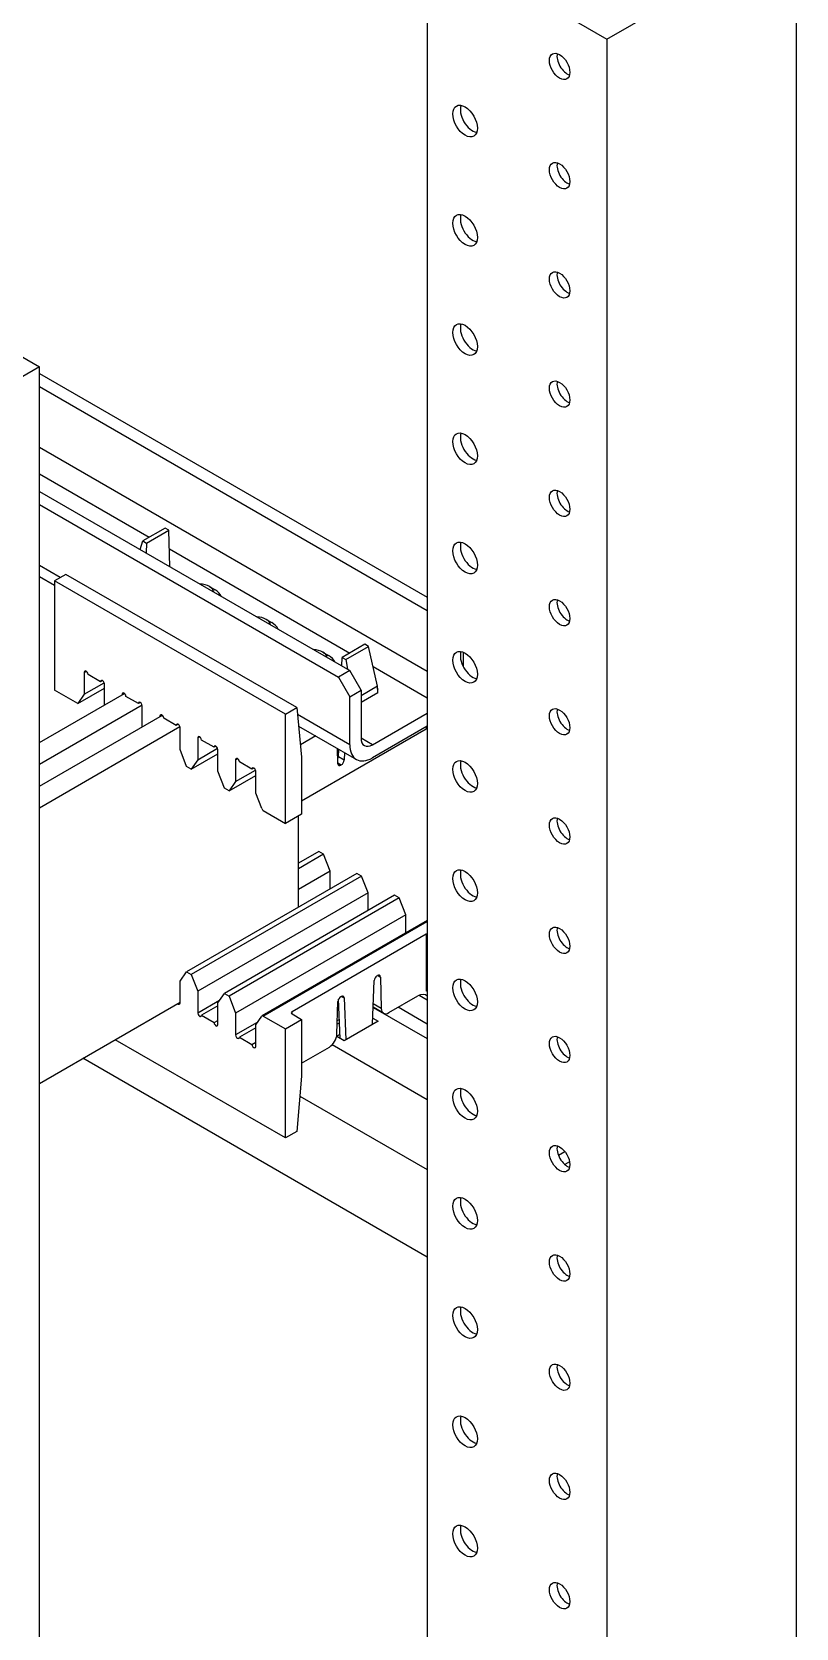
# Model space of a CAD drawing. Header units: millimetres. Extents: x -116965 to 323937, y 291661 to 566926.
# Drawn here: x -25539 to -25457.4, y 303435.4 to 303605.8 of the extents above; entities that cross this region are included whole.
import ezdxf

# ---------------------------------------------------------------- set-up
doc = ezdxf.new("R2010")
doc.units = ezdxf.units.MM
doc.layers.add('ALPHA', color=255, linetype='Continuous')

msp = doc.modelspace()

# ---------------------------------------------------------------- linework, layer by layer
at = {"layer": 'ALPHA'}
for p, q in [((-25477.609044, 303605.055897), (-25457.405994, 303616.720134)), ((-25457.405994, 303616.720134), (-25457.405994, 303150.150659)), ((-25496.801943, 303616.136922), (-25477.609044, 303605.055897)), ((-25496.801943, 303616.136922), (-25496.801943, 303149.567447)), ((-25477.609044, 303605.055897), (-25477.609044, 303138.486422)), ((-25557.411095, 303581.144212), (-25538.218197, 303570.063187)), ((-25538.218197, 303570.063187), (-25558.421248, 303558.39895)), ((-25538.218197, 303421.227524), (-25538.218197, 303570.063187)), ((-25538.218197, 303569.363332), (-25496.801943, 303545.451647)), ((-25538.218197, 303567.963624), (-25496.801943, 303544.051938)), ((-25496.801943, 303537.519966), (-25538.218197, 303561.431651)), ((-25538.218197, 303558.632234), (-25526.500428, 303551.866977)), ((-25538.218197, 303556.765957), (-25505.085194, 303537.636608)), ((-25538.218197, 303555.366248), (-25506.297377, 303536.936754)), ((-25527.450906, 303550.549458), (-25527.190251, 303551.468707)), ((-25524.806903, 303552.844734), (-25527.190251, 303551.468707)), ((-25527.190251, 303551.468707), (-25526.78619, 303551.235422)), ((-25526.78619, 303551.235422), (-25524.402842, 303552.611449)), ((-25524.402842, 303552.611449), (-25524.806903, 303552.844734)), ((-25524.282221, 303548.720017), (-25524.402842, 303552.611449)), ((-25526.78619, 303551.235422), (-25526.835491, 303550.194148)), ((-25524.341123, 303550.620302), (-25505.085194, 303539.502886)), ((-25535.995862, 303547.551209), (-25538.218197, 303548.834276)), ((-25538.218197, 303547.674719), (-25536.601953, 303546.74158)), ((-25535.38977, 303547.901137), (-25536.601953, 303547.201282)), ((-25536.601953, 303547.201282), (-25536.601953, 303535.537045)), ((-25511.954231, 303532.970913), (-25536.601953, 303547.201282)), ((-25510.742048, 303533.670768), (-25535.38977, 303547.901137)), ((-25520.075857, 303546.594742), (-25519.469766, 303546.244815)), ((-25514.014942, 303543.095471), (-25513.408851, 303542.745544)), ((-25507.954027, 303539.5962), (-25507.347935, 303539.246273)), ((-25503.46895, 303540.436025), (-25505.893316, 303539.036317)), ((-25505.489255, 303538.803032), (-25503.064889, 303540.20274)), ((-25503.064889, 303540.20274), (-25503.46895, 303540.436025)), ((-25502.110953, 303535.947829), (-25503.064889, 303540.20274)), ((-25492.963363, 303539.601476), (-25492.963363, 303538.067412)), ((-25505.926987, 303538.122618), (-25505.893316, 303539.036317)), ((-25505.893316, 303539.036317), (-25505.489255, 303538.803032)), ((-25505.489255, 303538.803032), (-25505.336312, 303537.781591)), ((-25502.584264, 303538.058974), (-25496.801943, 303534.720549)), ((-25533.430074, 303537.438316), (-25533.228044, 303537.554958)), ((-25533.430074, 303537.438316), (-25533.430074, 303535.105469)), ((-25533.430074, 303535.105469), (-25531.313151, 303536.327675)), ((-25531.692612, 303536.435192), (-25533.026013, 303537.205031)), ((-25531.490581, 303536.551834), (-25531.692612, 303536.435192)), ((-25531.288551, 303533.939045), (-25531.288551, 303536.201907)), ((-25505.085194, 303537.636608), (-25506.297377, 303536.936754)), ((-25506.297377, 303536.936754), (-25505.085194, 303534.837191)), ((-25503.873011, 303535.537045), (-25505.085194, 303537.636608)), ((-25538.218197, 303529.938212), (-25529.134014, 303535.182967)), ((-25534.129928, 303534.109821), (-25536.601953, 303535.537045)), ((-25534.129928, 303534.109821), (-25531.288551, 303535.750291)), ((-25533.430074, 303535.105469), (-25534.129928, 303534.109821)), ((-25529.389464, 303535.105469), (-25529.187433, 303535.222111)), ((-25529.389464, 303535.105469), (-25529.389464, 303535.035483)), ((-25527.652001, 303534.102344), (-25528.985403, 303534.872184)), ((-25505.085194, 303534.837191), (-25503.873011, 303535.537045)), ((-25505.085194, 303529.704927), (-25505.085194, 303534.837191)), ((-25502.110953, 303535.947829), (-25503.873011, 303534.930505)), ((-25503.873011, 303535.537045), (-25503.873011, 303530.404781)), ((-25502.084601, 303535.263189), (-25503.873011, 303534.230651)), ((-25502.084601, 303535.263189), (-25502.110953, 303535.947829)), ((-25502.100652, 303535.680197), (-25502.054736, 303535.653688)), ((-25502.054736, 303535.653688), (-25502.098656, 303535.628331)), ((-25527.255131, 303533.934894), (-25538.218197, 303527.605364)), ((-25538.218197, 303525.272517), (-25525.093404, 303532.85012)), ((-25527.449971, 303534.218987), (-25527.652001, 303534.102344)), ((-25527.24794, 303531.606198), (-25527.24794, 303533.86906)), ((-25525.348854, 303532.772621), (-25525.146823, 303532.889264)), ((-25525.348854, 303532.772621), (-25525.348854, 303532.702636)), ((-25511.954231, 303532.970913), (-25510.742048, 303533.670768)), ((-25511.954231, 303521.306676), (-25511.954231, 303532.970913)), ((-25510.742048, 303533.670768), (-25510.232426, 303528.366164)), ((-25505.085194, 303529.704927), (-25510.670863, 303532.929815)), ((-25502.660828, 303529.704927), (-25496.801943, 303533.087556)), ((-25523.214521, 303531.602046), (-25538.218197, 303522.93967)), ((-25523.611391, 303531.769497), (-25524.944793, 303532.539337)), ((-25523.409361, 303531.886139), (-25523.611391, 303531.769497)), ((-25523.20733, 303529.203365), (-25523.20733, 303531.536212)), ((-25510.552921, 303531.702164), (-25504.375113, 303528.135406)), ((-25510.232931, 303523.700178), (-25496.906999, 303531.393909)), ((-25496.801943, 303531.687847), (-25502.660828, 303528.305219)), ((-25496.906999, 303531.627193), (-25496.906999, 303531.393909)), ((-25521.308244, 303530.439774), (-25521.106213, 303530.556416)), ((-25521.308244, 303530.439774), (-25521.308244, 303528.106927)), ((-25521.308244, 303528.106927), (-25519.191321, 303529.329132)), ((-25519.570781, 303529.43665), (-25520.904182, 303530.206489)), ((-25519.368751, 303529.553292), (-25519.570781, 303529.43665)), ((-25510.353154, 303529.69617), (-25510.360615, 303529.700478)), ((-25508.715796, 303530.6415), (-25510.353154, 303529.69617)), ((-25502.660828, 303529.704927), (-25503.873011, 303530.404781)), ((-25522.507476, 303527.399595), (-25523.20733, 303529.203365)), ((-25522.008098, 303527.111279), (-25519.16672, 303528.751749)), ((-25521.308244, 303528.106927), (-25522.008098, 303527.111279)), ((-25519.16672, 303526.870517), (-25519.16672, 303529.203365)), ((-25517.267633, 303528.106927), (-25517.065603, 303528.223569)), ((-25517.267633, 303528.106927), (-25517.267633, 303525.774079)), ((-25515.530171, 303527.103802), (-25516.863572, 303527.873642)), ((-25510.232426, 303528.366164), (-25510.232931, 303528.365873)), ((-25510.232931, 303528.365873), (-25510.232931, 303522.300469)), ((-25506.339915, 303527.685235), (-25506.389569, 303529.298452)), ((-25506.372032, 303528.728686), (-25506.271025, 303528.787002)), ((-25506.342303, 303527.762829), (-25505.981441, 303527.554485)), ((-25506.037054, 303527.522377), (-25506.340291, 303527.697451)), ((-25506.284773, 303528.413938), (-25506.255039, 303529.220781)), ((-25505.678682, 303528.064011), (-25506.284773, 303528.413938)), ((-25505.648948, 303528.870854), (-25505.678682, 303528.064011)), ((-25522.008098, 303527.111279), (-25522.507476, 303527.399595)), ((-25518.466866, 303525.066748), (-25519.16672, 303526.870517)), ((-25517.967488, 303524.778432), (-25515.12611, 303526.418902)), ((-25517.267633, 303525.774079), (-25515.150711, 303526.996285)), ((-25515.32814, 303527.220445), (-25515.530171, 303527.103802)), ((-25515.12611, 303524.53767), (-25515.12611, 303526.870517)), ((-25505.981441, 303527.554485), (-25506.037054, 303527.522377)), ((-25517.967488, 303524.778432), (-25518.466866, 303525.066748)), ((-25517.267633, 303525.774079), (-25517.967488, 303524.778432)), ((-25514.484577, 303522.884215), (-25515.12611, 303524.53767)), ((-25514.309613, 303522.666557), (-25511.954231, 303521.306676)), ((-25510.232931, 303522.300469), (-25511.954231, 303521.306676)), ((-25510.540017, 303512.380246), (-25510.540017, 303522.123173)), ((-25508.36534, 303518.301491), (-25510.540017, 303517.04594)), ((-25507.865962, 303518.013174), (-25510.540017, 303516.469308)), ((-25507.865962, 303518.013174), (-25508.36534, 303518.301491)), ((-25507.166108, 303516.209405), (-25507.865962, 303518.013174)), ((-25504.32473, 303515.968643), (-25522.507476, 303505.47083)), ((-25503.825352, 303515.680327), (-25522.008098, 303505.182514)), ((-25507.166108, 303516.209405), (-25510.540017, 303514.261477)), ((-25507.166108, 303514.328173), (-25507.166108, 303516.209405)), ((-25503.825352, 303515.680327), (-25504.32473, 303515.968643)), ((-25503.125498, 303513.876558), (-25503.825352, 303515.680327)), ((-25503.125498, 303513.876558), (-25521.308244, 303503.378744)), ((-25500.28412, 303513.635796), (-25518.466866, 303503.137983)), ((-25499.784742, 303513.34748), (-25517.967488, 303502.849666)), ((-25503.125498, 303511.995326), (-25503.125498, 303513.876558)), ((-25499.784742, 303513.34748), (-25500.28412, 303513.635796)), ((-25499.084888, 303511.54371), (-25499.784742, 303513.34748)), ((-25499.084888, 303511.54371), (-25517.267633, 303501.045897)), ((-25496.801943, 303510.94248), (-25514.452471, 303500.751943)), ((-25514.309613, 303500.737792), (-25496.801943, 303510.84585)), ((-25499.084888, 303509.624421), (-25499.084888, 303511.54371)), ((-25496.906999, 303509.465143), (-25511.243084, 303501.188201)), ((-25496.906999, 303509.465143), (-25496.906999, 303503.39974)), ((-25523.20733, 303504.475183), (-25522.507476, 303505.47083)), ((-25522.507476, 303505.47083), (-25522.008098, 303505.182514)), ((-25523.20733, 303502.142335), (-25523.20733, 303504.475183)), ((-25522.008098, 303505.182514), (-25521.308244, 303503.378744)), ((-25502.64326, 303499.854623), (-25502.471401, 303504.518099)), ((-25502.168641, 303505.027624), (-25502.113029, 303505.059732)), ((-25502.102452, 303505.065625), (-25501.810167, 303504.896874)), ((-25501.810167, 303504.896874), (-25501.706515, 303501.529311)), ((-25538.218197, 303493.545793), (-25523.20733, 303502.212321)), ((-25521.308244, 303503.378744), (-25521.308244, 303501.045897)), ((-25519.001133, 303502.377908), (-25521.308244, 303501.045897)), ((-25519.16672, 303502.142335), (-25518.466866, 303503.137983)), ((-25519.16672, 303499.809488), (-25519.16672, 303502.142335)), ((-25518.466866, 303503.137983), (-25517.967488, 303502.849666)), ((-25517.967488, 303502.849666), (-25517.267633, 303501.045897)), ((-25506.443567, 303498.794372), (-25506.339915, 303502.281623)), ((-25506.104529, 303498.333432), (-25506.266458, 303502.54047)), ((-25506.037054, 303502.794195), (-25505.981441, 303502.826303)), ((-25505.968278, 303502.833573), (-25505.678682, 303502.666374)), ((-25505.678682, 303502.666374), (-25505.506823, 303498.201345)), ((-25500.898885, 303501.095023), (-25497.796928, 303502.885939)), ((-25497.67022, 303502.951426), (-25496.801943, 303502.450126)), ((-25519.16672, 303501.815737), (-25520.904182, 303500.812612)), ((-25520.904182, 303500.812612), (-25519.570781, 303500.042773)), ((-25517.267633, 303501.045897), (-25517.267633, 303498.71305)), ((-25515.12611, 303499.809488), (-25514.484577, 303500.722165)), ((-25514.309613, 303500.737792), (-25511.954231, 303499.377911)), ((-25511.954231, 303499.377911), (-25510.232931, 303500.371704)), ((-25511.243084, 303500.954916), (-25511.243084, 303501.188201)), ((-25511.243084, 303500.954916), (-25510.232931, 303500.371704)), ((-25510.232931, 303500.371704), (-25510.232931, 303494.306301)), ((-25506.183186, 303500.376978), (-25506.400252, 303500.251655)), ((-25502.618738, 303500.520034), (-25502.054736, 303500.194408)), ((-25502.576648, 303501.662158), (-25496.801943, 303498.32813)), ((-25501.470314, 303501.038419), (-25502.576107, 303501.676849)), ((-25501.706515, 303501.529311), (-25502.563314, 303502.023984)), ((-25496.801943, 303499.874205), (-25499.907674, 303501.6673)), ((-25519.570781, 303500.042773), (-25519.16672, 303500.276057)), ((-25514.960523, 303500.045061), (-25517.267633, 303498.71305)), ((-25515.12611, 303499.482889), (-25516.863572, 303498.479765)), ((-25515.12611, 303497.476641), (-25515.12611, 303499.809488)), ((-25511.954231, 303487.713674), (-25511.954231, 303499.377911)), ((-25506.121698, 303498.779485), (-25506.468736, 303498.579122)), ((-25506.168632, 303499.998862), (-25506.411941, 303499.858387)), ((-25502.054736, 303500.194408), (-25505.691285, 303498.094845)), ((-25511.954231, 303487.713674), (-25530.136977, 303498.211487)), ((-25516.863572, 303498.479765), (-25515.530171, 303497.709925)), ((-25515.530171, 303497.709925), (-25515.12611, 303497.94321)), ((-25510.232931, 303495.706009), (-25507.251197, 303497.427514)), ((-25496.801943, 303491.796157), (-25506.958383, 303497.659981)), ((-25505.691285, 303498.094845), (-25506.475347, 303498.547523)), ((-25496.801943, 303474.999656), (-25533.571495, 303496.228567)), ((-25510.232426, 303494.306593), (-25510.742048, 303488.413529)), ((-25510.232931, 303494.306885), (-25510.232426, 303494.306593)), ((-25510.232931, 303494.306301), (-25510.232426, 303494.306593)), ((-25510.415398, 303492.190778), (-25496.801943, 303484.331046)), ((-25510.742048, 303488.413529), (-25511.954231, 303487.713674)), ((-25482.798219, 303485.884126), (-25482.117334, 303486.277236)), ((-25481.598603, 303485.177017), (-25482.104767, 303484.884783))]:
    msp.add_line(p, q, dxfattribs=at)
for centre, major_axis, start_param, end_param in [((-25482.659807, 303602.139838), (-0.771429, 1.336153), 0.7853981634, 7.0685834706), ((-25481.851685, 303602.606407), (-0.771429, 1.336153), 0.5512855984, 2.5903070552), ((-25492.761333, 303596.30772), (-0.928571, 1.608333), 0.7853981634, 7.0685834706), ((-25491.953211, 303596.774289), (-0.928571, 1.608333), 0.4501966899, 2.6913959637), ((-25482.659807, 303590.475601), (-0.771429, 1.336153), 0.7853981634, 7.0685834706), ((-25481.851685, 303590.942171), (-0.771429, 1.336153), 0.5512855984, 2.5903070552), ((-25492.761333, 303584.643483), (-0.928571, 1.608333), 0.7853981634, 7.0685834706), ((-25491.953211, 303585.110052), (-0.928571, 1.608333), 0.4501966899, 2.6913959637), ((-25482.659807, 303578.811364), (-0.771429, 1.336153), 0.7853981634, 7.0685834706), ((-25481.851685, 303579.277934), (-0.771429, 1.336153), 0.5512855984, 2.5903070552), ((-25492.761333, 303572.979246), (-0.928571, 1.608333), 0.7853981634, 7.0685834706), ((-25491.953211, 303573.445815), (-0.928571, 1.608333), 0.4501966899, 2.6913959637), ((-25482.659807, 303567.147127), (-0.771429, 1.336153), 0.7853981634, 7.0685834706), ((-25481.851685, 303567.613697), (-0.771429, 1.336153), 0.5512855984, 2.5903070552), ((-25492.761333, 303561.315009), (-0.928571, 1.608333), 0.7853981634, 7.0685834706), ((-25491.953211, 303561.781578), (-0.928571, 1.608333), 0.4501966899, 2.6913959637), ((-25482.659807, 303555.482891), (-0.771429, 1.336153), 0.7853981634, 7.0685834706), ((-25481.851685, 303555.94946), (-0.771429, 1.336153), 0.5512855984, 2.5903070552), ((-25492.761333, 303549.650772), (-0.928571, 1.608333), 0.7853981634, 7.0685834706), ((-25491.953211, 303550.117342), (-0.928571, 1.608333), 0.4501966899, 2.6913959637), ((-25521.247634, 303545.918216), (-1.657143, 0), 3.2442748454, 4.6097067886), ((-25521.247634, 303545.218362), (-2.514286, 0), 3.3765092748, 3.926990817), ((-25482.659807, 303543.818654), (-0.771429, 1.336153), 0.7853981634, 7.0685834706), ((-25481.851685, 303544.285223), (-0.771429, 1.336153), 0.5512855984, 2.5903070552), ((-25515.186719, 303542.418945), (-1.657143, 0), 3.2442748454, 4.6097067886), ((-25515.186719, 303541.719091), (-2.514286, 0), 3.3765092748, 3.926990817), ((-25509.125804, 303538.919674), (-1.657143, 0), 3.2442748454, 4.6097067886), ((-25492.761333, 303537.986535), (-0.928571, 1.608333), 0.7853981634, 7.0685834706), ((-25491.953211, 303538.453105), (-0.928571, 1.608333), 0.4501966899, 2.6913959637), ((-25509.125804, 303538.21982), (-2.514286, 0), 3.3765092748, 3.926990817), ((-25533.228044, 303537.321674), (-0.142857, 0.247436), 3.926990817, 7.0685834706), ((-25531.490581, 303536.318549), (-0.142857, 0.247436), 3.926990817, 7.0685834706), ((-25529.187433, 303534.988826), (-0.142857, 0.247436), 3.926990817, 7.0685834706), ((-25527.449971, 303533.985702), (-0.142857, 0.247436), 3.926990817, 7.0685834706), ((-25525.146823, 303532.655979), (-0.142857, 0.247436), 3.926990817, 7.0685834706), ((-25482.659807, 303532.154417), (-0.771429, 1.336153), 0.7853981634, 7.0685834706), ((-25481.851685, 303532.620986), (-0.771429, 1.336153), 0.5512855984, 2.5903070552), ((-25523.409361, 303531.652855), (-0.142857, 0.247436), 3.926990817, 7.0685834706), ((-25496.704968, 303531.277266), (-0.285714, 0), 5.0586799075, 5.4977871438), ((-25521.106213, 303530.323132), (-0.142857, 0.247436), 3.926990817, 7.0685834706), ((-25519.368751, 303529.320007), (-0.142857, 0.247436), 3.926990817, 7.0685834706), ((-25510.353154, 303531.095879), (0.857143, 1.484615), 3.9214809141, 3.926990817), ((-25502.660828, 303531.104635), (1.714286, 2.96923), 2.3561944902, 3.926990817), ((-25502.660828, 303531.104635), (0.857143, 1.484615), 2.3561944902, 3.926990817), ((-25517.065603, 303527.990284), (-0.142857, 0.247436), 3.926990817, 7.0685834706), ((-25506.587533, 303528.254339), (0.214286, 0.371154), 4.8033066959, 5.4543362484), ((-25506.037054, 303527.872304), (0.214286, 0.371154), 2.3911010752, 3.926990817), ((-25505.981441, 303527.904412), (0.214286, 0.371154), 3.926990817, 5.4543362484), ((-25492.761333, 303526.322298), (-0.928571, 1.608333), 0.7853981634, 7.0685834706), ((-25491.953211, 303526.788868), (-0.928571, 1.608333), 0.4501966899, 2.6913959637), ((-25515.32814, 303526.98716), (-0.142857, 0.247436), 3.926990817, 7.0685834706), ((-25514.309613, 303522.899842), (-0.142857, 0.247436), 1.308996939, 2.3561944902), ((-25482.659807, 303520.49018), (-0.771429, 1.336153), 0.7853981634, 7.0685834706), ((-25481.851685, 303520.956749), (-0.771429, 1.336153), 0.5512855984, 2.5903070552), ((-25492.761333, 303514.658061), (-0.928571, 1.608333), 0.7853981634, 7.0685834706), ((-25491.953211, 303515.124631), (-0.928571, 1.608333), 0.4501966899, 2.6913959637), ((-25496.704968, 303509.348501), (-0.285714, 0), 5.0586799075, 5.4977871438), ((-25482.659807, 303508.825943), (-0.771429, 1.336153), 0.7853981634, 7.0685834706), ((-25481.851685, 303509.292513), (-0.771429, 1.336153), 0.5512855984, 2.5903070552), ((-25502.168641, 303504.677697), (0.214286, 0.371154), 0.7853981634, 2.3127435948), ((-25502.113029, 303504.709805), (0.214286, 0.371154), 5.5326937288, 7.0685834706), ((-25492.761333, 303502.993825), (-0.928571, 1.608333), 0.7853981634, 7.0685834706), ((-25491.953211, 303503.460394), (-0.928571, 1.608333), 0.4501966899, 2.6913959637), ((-25523.409361, 303502.258978), (-0.142857, 0.247436), 2.088602095, 3.926990817), ((-25506.037054, 303502.444268), (0.214286, 0.371154), 0.7853981634, 2.3212879052), ((-25505.981441, 303502.476376), (0.214286, 0.371154), 5.5412380392, 7.0685834706), ((-25497.796928, 303501.486231), (0.857143, 1.484615), 6.105736597, 7.0685834706), ((-25496.704968, 303503.283098), (-0.285714, 0), 5.0586799075, 5.4977871438), ((-25521.106213, 303500.929255), (-0.142857, 0.247436), 0.7853981634, 3.926990817), ((-25514.309613, 303500.504507), (-0.142857, 0.247436), 5.4977871438, 6.544984695), ((-25511.041053, 303501.071558), (-0.285714, 0), 5.4977871438, 7.0685834706), ((-25500.898885, 303502.028162), (0.571429, 0.989743), 2.3911010752, 3.926990817), ((-25519.368751, 303499.92613), (-0.142857, 0.247436), 0.7853981634, 3.926990817), ((-25517.065603, 303498.596407), (-0.142857, 0.247436), 0.7853981634, 3.926990817), ((-25507.251197, 303498.360653), (0.571429, 0.989743), 3.926990817, 5.4628805587), ((-25482.659807, 303497.161706), (-0.771429, 1.336153), 0.7853981634, 7.0685834706), ((-25515.32814, 303497.593283), (-0.142857, 0.247436), 0.7853981634, 3.926990817), ((-25481.851685, 303497.628276), (-0.771429, 1.336153), 0.5512855984, 2.5903070552), ((-25492.761333, 303491.329588), (-0.928571, 1.608333), 0.7853981634, 7.0685834706), ((-25491.953211, 303491.796157), (-0.928571, 1.608333), 0.4501966899, 2.6913959637), ((-25482.659807, 303485.497469), (-0.771429, 1.336153), 0.7853981634, 7.0685834706), ((-25481.851685, 303485.964039), (-0.771429, 1.336153), 0.5512855984, 2.5903070552), ((-25492.761333, 303479.665351), (-0.928571, 1.608333), 0.7853981634, 7.0685834706), ((-25491.953211, 303480.13192), (-0.928571, 1.608333), 0.4501966899, 2.6913959637), ((-25491.953211, 303480.13192), (-0.928571, 1.608333), 0.4501966899, 2.6913959637), ((-25482.659807, 303473.833232), (-0.771429, 1.336153), 0.7853981634, 7.0685834706), ((-25481.851685, 303474.299802), (-0.771429, 1.336153), 0.5512855984, 2.5903070552), ((-25492.761333, 303468.001114), (-0.928571, 1.608333), 0.7853981634, 7.0685834706), ((-25491.953211, 303468.467683), (-0.928571, 1.608333), 0.4501966899, 2.6913959637), ((-25482.659807, 303462.168996), (-0.771429, 1.336153), 0.7853981634, 7.0685834706), ((-25481.851685, 303462.635565), (-0.771429, 1.336153), 0.5512855984, 2.5903070552), ((-25492.761333, 303456.336877), (-0.928571, 1.608333), 0.7853981634, 7.0685834706), ((-25491.953211, 303456.803447), (-0.928571, 1.608333), 0.4501966899, 2.6913959637), ((-25482.659807, 303450.504759), (-0.771429, 1.336153), 0.7853981634, 7.0685834706), ((-25481.851685, 303450.971328), (-0.771429, 1.336153), 0.5512855984, 2.5903070552), ((-25492.761333, 303444.67264), (-0.928571, 1.608333), 0.7853981634, 7.0685834706), ((-25491.953211, 303445.13921), (-0.928571, 1.608333), 0.4501966899, 2.6913959637), ((-25482.659807, 303438.840522), (-0.771429, 1.336153), 0.7853981634, 7.0685834706), ((-25481.851685, 303439.307091), (-0.771429, 1.336153), 0.5512855984, 2.5903070552)]:
    msp.add_ellipse(centre, major_axis=major_axis, ratio=0.5773502692, start_param=start_param, end_param=end_param, dxfattribs=at)

doc.saveas('drawing.dxf')
